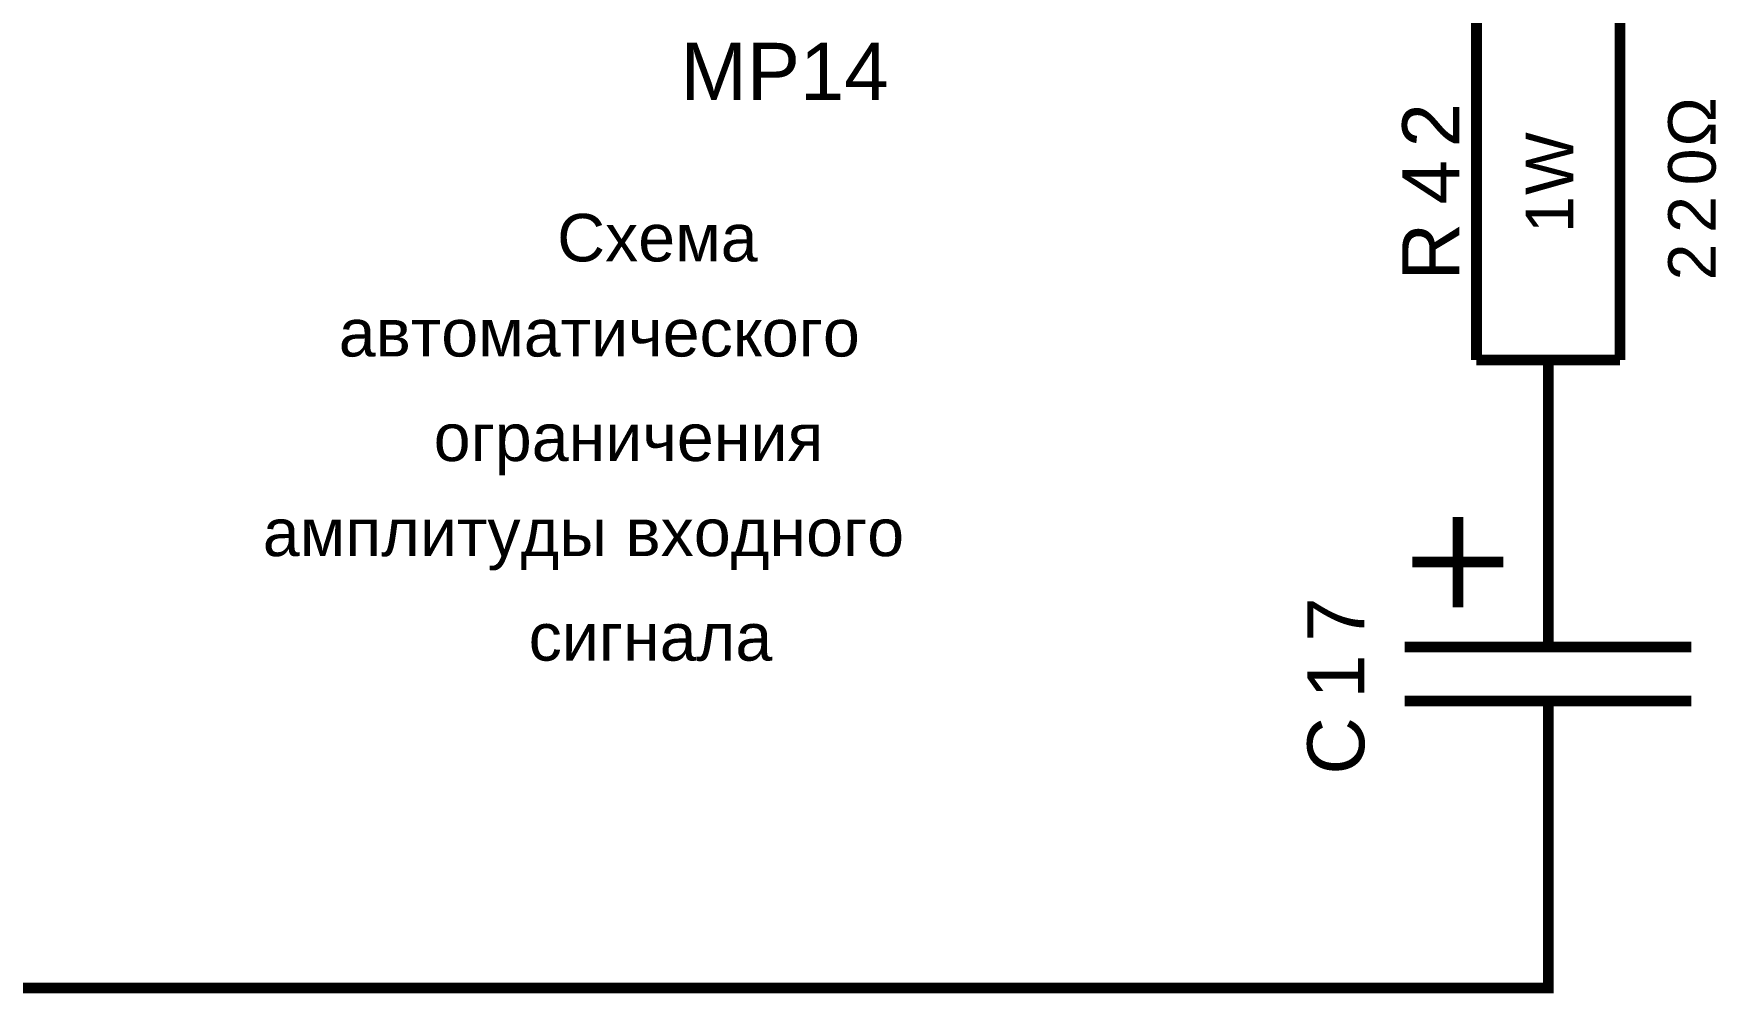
# Model space of a CAD drawing. Header units: millimetres. Extents: x -2024 to 917, y -725 to 13.
# Drawn here: x 359.88 to 406.8, y -218.94 to -192.19 of the extents above; entities that cross this region are included whole.
import ezdxf

# ---------------------------------------------------------------- set-up
doc = ezdxf.new("R2010")
doc.units = ezdxf.units.MM
doc.layers.add('Sheet', color=255, linetype='Continuous')
doc.styles.get("Standard").update_dxf_attribs({"font": 'arial.ttf'})

msp = doc.modelspace()

# ---------------------------------------------------------------- linework, layer by layer
at = {"layer": 'Sheet', "const_width": 0.3}
for points in [[(400.113, -201.288), (400.113, -191.287)], [(404.118, -201.288), (404.118, -191.287)], [(400.113, -201.288), (404.118, -201.288)], [(402.115, -201.288), (402.115, -203.789)], [(402.115, -203.789), (402.115, -206.289)], [(399.6, -208.177), (399.6, -205.66)], [(402.115, -209.286), (402.115, -206.289)], [(398.325, -206.918), (400.858, -206.918)], [(398.11, -209.286), (406.104, -209.286)], [(398.11, -210.793), (406.104, -210.793)], [(402.115, -210.793), (402.115, -213.79)], [(352.131, -218.791), (402.115, -218.791), (402.115, -213.79)]]:
    msp.add_lwpolyline(points, dxfattribs=at)

# ---------------------------------------------------------------- texts
at = {"layer": 'Sheet'}
for s, height, p in [('MP14', 1.5897, (377.918, -194.035)), ('Схема ', 1.3247, (374.475, -198.539)), ('автоматического ', 1.32471, (368.384, -201.189)), ('ограничения ', 1.32471, (371.033, -204.103)), ('амплитуды входного ', 1.32471, (366.266, -206.753)), ('сигнала', 1.3247, (373.681, -209.667))]:
    msp.add_text(s, height=height, dxfattribs=at).set_placement(p)
for s, height, p in [('2', 1.59, (399.633, -195.36)), ('Ω', 1.325, (406.783, -195.36)), ('W', 1.325, (402.811, -196.685)), ('0', 1.325, (406.783, -196.42)), ('4', 1.59, (399.633, -196.95)), ('1', 1.325, (402.811, -197.745)), ('2', 1.325, (406.783, -197.745)), ('R', 1.59, (399.633, -199.069)), ('2', 1.325, (406.783, -199.069)), ('7', 1.59, (396.985, -209.137)), ('1', 1.59, (396.985, -210.727)), ('C', 1.59, (396.985, -212.846))]:
    msp.add_text(s, height=height, rotation=90, dxfattribs=at).set_placement(p)

doc.saveas('drawing.dxf')
